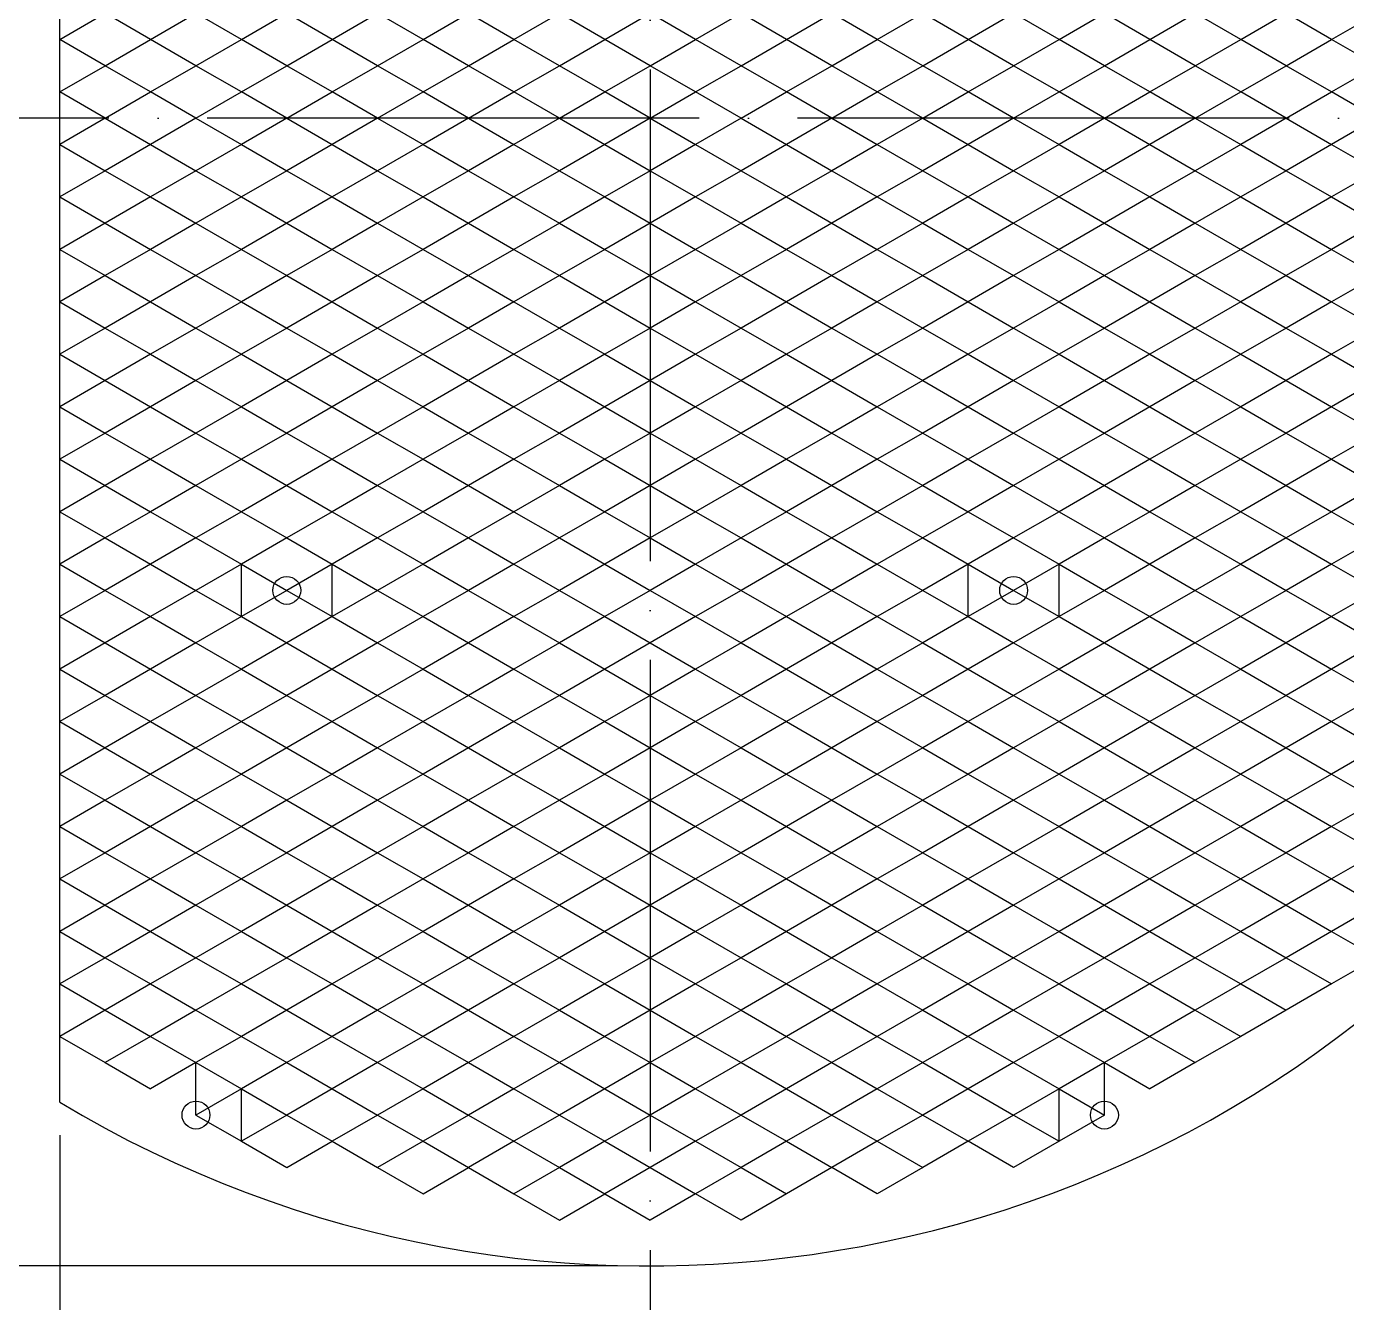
# Model space of a CAD drawing. Extents: x -11958 to 3251, y -1845 to 8235.
# Drawn here: x -204 to 601, y -497 to 281 of the extents above; entities that cross this region are included whole.
import ezdxf

# ---------------------------------------------------------------- set-up
doc = ezdxf.new("R2010")
doc.units = 0
doc.header["$LTSCALE"] = 10
for name, pattern in [('CONTINOUS', [0]), ('DASHDOT-M', [36, 30, -3, 0, -3]), ('DASHDOT-S', [14, 10, -2, 0, -2])]:
    doc.linetypes.add(name, pattern=pattern)
for name, color, linetype in [('CDR_DIM', 7, 'CONTINUOUS'), ('CDR_DWG1', 4, 'CONTINUOUS'), ('CDR_DWG3', 1, 'DASHDOT-M'), ('CDR_TEXT', 7, 'CONTINUOUS')]:
    doc.layers.add(name, color=color, linetype=linetype)

msp = doc.modelspace()

# ---------------------------------------------------------------- linework, layer by layer
at = {"layer": 'CDR_DIM', "linetype": 'CONTINOUS'}
for p, q in [((-183.71, -395.27), (-183.71, -634.81)), ((156.56, -475.1), (-356.75, -475.1))]:
    msp.add_line(p, q, dxfattribs=at)
at = {"layer": 'CDR_DWG1'}
for p, q in [((-183.71, -375.27), (-183.71, 825.08)), ((-45.15, -31.1), (-72.86, -47.1)), ((-45.15, -31.1), (-17.43, -47.1)), ((398.26, -31.1), (370.55, -47.1)), ((398.26, -31.1), (425.97, -47.1)), ((-72.86, -79.1), (-72.86, -47.1)), ((-17.43, -79.1), (-17.43, -47.1)), ((370.55, -79.1), (370.55, -47.1)), ((425.97, -79.1), (425.97, -47.1)), ((-72.86, -79.1), (-45.15, -95.1)), ((-17.43, -79.1), (-45.15, -95.1)), ((370.55, -79.1), (398.26, -95.1)), ((425.97, -79.1), (398.26, -95.1)), ((619.96, -287.1), (592.25, -303.1)), ((592.25, -303.1), (564.54, -319.1)), ((564.54, -319.1), (536.82, -335.1)), ((-183.71, -335.1), (-156, -351.1)), ((536.82, -335.1), (509.11, -351.1)), ((-156, -351.1), (-128.28, -367.1)), ((-100.57, -351.1), (-128.28, -367.1)), ((-100.57, -351.1), (-72.86, -367.1)), ((453.68, -351.1), (425.97, -367.1)), ((453.68, -351.1), (481.4, -367.1)), ((509.11, -351.1), (481.4, -367.1)), ((-72.86, -399.1), (-72.86, -367.1)), ((425.97, -399.1), (425.97, -367.1)), ((-72.86, -399.1), (-45.15, -415.1)), ((-45.15, -415.1), (-17.43, -399.1)), ((-17.43, -399.1), (10.28, -415.1)), ((370.55, -399.1), (342.83, -415.1)), ((398.26, -415.1), (370.55, -399.1)), ((425.97, -399.1), (398.26, -415.1)), ((10.28, -415.1), (37.99, -431.1)), ((37.99, -431.1), (65.7, -415.1)), ((65.7, -415.1), (93.42, -431.1)), ((287.41, -415.1), (259.69, -431.1)), ((315.12, -431.1), (287.41, -415.1)), ((342.83, -415.1), (315.12, -431.1)), ((93.42, -431.1), (121.13, -447.1)), ((121.13, -447.1), (148.84, -431.1)), ((148.84, -431.1), (176.56, -447.1)), ((204.27, -431.1), (176.56, -447.1)), ((231.98, -447.1), (204.27, -431.1)), ((259.69, -431.1), (231.98, -447.1))]:
    msp.add_line(p, q, dxfattribs=at)
for centre in [(-45.15, -63.1), (398.26, -63.1), (-100.57, -383.1), (453.68, -383.1)]:
    msp.add_circle(centre, 8.5, dxfattribs=at)
msp.add_arc((176.56, 224.9), 700, 239.02483, 120.97517, dxfattribs=at)
at = {"layer": 'CDR_DWG3', "linetype": 'DASHDOT-M'}
for p, q in [((176.56, 974.9), (176.56, -525.1)), ((926.56, 224.9), (-233.71, 224.9))]:
    msp.add_line(p, q, dxfattribs=at)
at = {"layer": 'CDR_DWG3', "linetype": 'DASHDOT-S'}
for p, q in [((-183.71, 272.9), (-156, 288.9)), ((-128.28, 272.9), (-156, 288.9)), ((-128.28, 272.9), (-100.57, 288.9)), ((-72.86, 272.9), (-100.57, 288.9)), ((-72.86, 272.9), (-45.15, 288.9)), ((-17.43, 272.9), (-45.15, 288.9)), ((-17.43, 272.9), (10.28, 288.9)), ((37.99, 272.9), (10.28, 288.9)), ((37.99, 272.9), (65.7, 288.9)), ((93.42, 272.9), (65.7, 288.9)), ((93.42, 272.9), (121.13, 288.9)), ((148.84, 272.9), (121.13, 288.9)), ((148.84, 272.9), (176.56, 288.9)), ((204.27, 272.9), (176.56, 288.9)), ((204.27, 272.9), (231.98, 288.9)), ((259.69, 272.9), (231.98, 288.9)), ((259.69, 272.9), (287.41, 288.9)), ((315.12, 272.9), (287.41, 288.9)), ((315.12, 272.9), (342.83, 288.9)), ((370.55, 272.9), (342.83, 288.9)), ((370.55, 272.9), (398.26, 288.9)), ((425.97, 272.9), (398.26, 288.9)), ((425.97, 272.9), (453.68, 288.9)), ((481.4, 272.9), (453.68, 288.9)), ((481.4, 272.9), (509.11, 288.9)), ((536.82, 272.9), (509.11, 288.9)), ((536.82, 272.9), (564.54, 288.9)), ((592.25, 272.9), (564.54, 288.9)), ((592.25, 272.9), (619.96, 288.9)), ((-156, 256.9), (-183.71, 272.9)), ((-156, 256.9), (-128.28, 272.9)), ((-100.57, 256.9), (-128.28, 272.9)), ((-100.57, 256.9), (-72.86, 272.9)), ((-45.15, 256.9), (-72.86, 272.9)), ((-45.15, 256.9), (-17.43, 272.9)), ((10.28, 256.9), (-17.43, 272.9)), ((10.28, 256.9), (37.99, 272.9)), ((65.7, 256.9), (37.99, 272.9)), ((65.7, 256.9), (93.42, 272.9)), ((121.13, 256.9), (93.42, 272.9)), ((121.13, 256.9), (148.84, 272.9)), ((176.56, 256.9), (148.84, 272.9)), ((176.56, 256.9), (204.27, 272.9)), ((231.98, 256.9), (204.27, 272.9)), ((231.98, 256.9), (259.69, 272.9)), ((287.41, 256.9), (259.69, 272.9)), ((287.41, 256.9), (315.12, 272.9)), ((342.83, 256.9), (315.12, 272.9)), ((342.83, 256.9), (370.55, 272.9)), ((398.26, 256.9), (370.55, 272.9)), ((398.26, 256.9), (425.97, 272.9)), ((453.68, 256.9), (425.97, 272.9)), ((453.68, 256.9), (481.4, 272.9)), ((509.11, 256.9), (481.4, 272.9)), ((509.11, 256.9), (536.82, 272.9)), ((564.54, 256.9), (536.82, 272.9)), ((564.54, 256.9), (592.25, 272.9)), ((619.96, 256.9), (592.25, 272.9)), ((-183.71, 240.9), (-156, 256.9)), ((-128.28, 240.9), (-156, 256.9)), ((-128.28, 240.9), (-100.57, 256.9)), ((-72.86, 240.9), (-100.57, 256.9)), ((-72.86, 240.9), (-45.15, 256.9)), ((-17.43, 240.9), (-45.15, 256.9)), ((-17.43, 240.9), (10.28, 256.9)), ((37.99, 240.9), (10.28, 256.9)), ((37.99, 240.9), (65.7, 256.9)), ((93.42, 240.9), (65.7, 256.9)), ((93.42, 240.9), (121.13, 256.9)), ((148.84, 240.9), (121.13, 256.9)), ((148.84, 240.9), (176.56, 256.9)), ((204.27, 240.9), (176.56, 256.9)), ((204.27, 240.9), (231.98, 256.9)), ((259.69, 240.9), (231.98, 256.9)), ((259.69, 240.9), (287.41, 256.9)), ((315.12, 240.9), (287.41, 256.9)), ((315.12, 240.9), (342.83, 256.9)), ((370.55, 240.9), (342.83, 256.9)), ((370.55, 240.9), (398.26, 256.9)), ((425.97, 240.9), (398.26, 256.9)), ((425.97, 240.9), (453.68, 256.9)), ((481.4, 240.9), (453.68, 256.9)), ((481.4, 240.9), (509.11, 256.9)), ((536.82, 240.9), (509.11, 256.9)), ((536.82, 240.9), (564.54, 256.9)), ((592.25, 240.9), (564.54, 256.9)), ((592.25, 240.9), (619.96, 256.9)), ((-156, 224.9), (-183.71, 240.9)), ((-156, 224.9), (-128.28, 240.9)), ((-100.57, 224.9), (-128.28, 240.9)), ((-100.57, 224.9), (-72.86, 240.9)), ((-45.15, 224.9), (-72.86, 240.9)), ((-45.15, 224.9), (-17.43, 240.9)), ((10.28, 224.9), (-17.43, 240.9)), ((10.28, 224.9), (37.99, 240.9)), ((65.7, 224.9), (37.99, 240.9)), ((65.7, 224.9), (93.42, 240.9)), ((121.13, 224.9), (93.42, 240.9)), ((121.13, 224.9), (148.84, 240.9)), ((176.56, 224.9), (148.84, 240.9)), ((176.56, 224.9), (204.27, 240.9)), ((231.98, 224.9), (204.27, 240.9)), ((231.98, 224.9), (259.69, 240.9)), ((287.41, 224.9), (259.69, 240.9)), ((287.41, 224.9), (315.12, 240.9)), ((342.83, 224.9), (315.12, 240.9)), ((342.83, 224.9), (370.55, 240.9)), ((398.26, 224.9), (370.55, 240.9)), ((398.26, 224.9), (425.97, 240.9)), ((453.68, 224.9), (425.97, 240.9)), ((453.68, 224.9), (481.4, 240.9)), ((509.11, 224.9), (481.4, 240.9)), ((509.11, 224.9), (536.82, 240.9)), ((564.54, 224.9), (536.82, 240.9)), ((564.54, 224.9), (592.25, 240.9)), ((619.96, 224.9), (592.25, 240.9)), ((-156, 224.9), (-183.71, 208.9)), ((-156, 224.9), (-128.28, 208.9)), ((-100.57, 224.9), (-128.28, 208.9)), ((-100.57, 224.9), (-72.86, 208.9)), ((-45.15, 224.9), (-72.86, 208.9)), ((-45.15, 224.9), (-17.43, 208.9)), ((10.28, 224.9), (-17.43, 208.9)), ((10.28, 224.9), (37.99, 208.9)), ((65.7, 224.9), (37.99, 208.9)), ((65.7, 224.9), (93.42, 208.9)), ((121.13, 224.9), (93.42, 208.9)), ((121.13, 224.9), (148.84, 208.9)), ((176.56, 224.9), (148.84, 208.9)), ((176.56, 224.9), (204.27, 208.9)), ((231.98, 224.9), (204.27, 208.9)), ((231.98, 224.9), (259.69, 208.9)), ((287.41, 224.9), (259.69, 208.9)), ((287.41, 224.9), (315.12, 208.9)), ((342.83, 224.9), (315.12, 208.9)), ((342.83, 224.9), (370.55, 208.9)), ((398.26, 224.9), (370.55, 208.9)), ((398.26, 224.9), (425.97, 208.9)), ((453.68, 224.9), (425.97, 208.9)), ((453.68, 224.9), (481.4, 208.9)), ((509.11, 224.9), (481.4, 208.9)), ((509.11, 224.9), (536.82, 208.9)), ((564.54, 224.9), (536.82, 208.9)), ((564.54, 224.9), (592.25, 208.9)), ((619.96, 224.9), (592.25, 208.9)), ((-183.71, 208.9), (-156, 192.9)), ((-128.28, 208.9), (-156, 192.9)), ((-128.28, 208.9), (-100.57, 192.9)), ((-72.86, 208.9), (-100.57, 192.9)), ((-72.86, 208.9), (-45.15, 192.9)), ((-17.43, 208.9), (-45.15, 192.9)), ((-17.43, 208.9), (10.28, 192.9)), ((37.99, 208.9), (10.28, 192.9)), ((37.99, 208.9), (65.7, 192.9)), ((93.42, 208.9), (65.7, 192.9)), ((93.42, 208.9), (121.13, 192.9)), ((148.84, 208.9), (121.13, 192.9)), ((148.84, 208.9), (176.56, 192.9)), ((204.27, 208.9), (176.56, 192.9)), ((204.27, 208.9), (231.98, 192.9)), ((259.69, 208.9), (231.98, 192.9)), ((259.69, 208.9), (287.41, 192.9)), ((315.12, 208.9), (287.41, 192.9)), ((315.12, 208.9), (342.83, 192.9)), ((370.55, 208.9), (342.83, 192.9)), ((370.55, 208.9), (398.26, 192.9)), ((425.97, 208.9), (398.26, 192.9)), ((425.97, 208.9), (453.68, 192.9)), ((481.4, 208.9), (453.68, 192.9)), ((481.4, 208.9), (509.11, 192.9)), ((536.82, 208.9), (509.11, 192.9)), ((536.82, 208.9), (564.54, 192.9)), ((592.25, 208.9), (564.54, 192.9)), ((592.25, 208.9), (619.96, 192.9)), ((-156, 192.9), (-183.71, 176.9)), ((-156, 192.9), (-128.28, 176.9)), ((-100.57, 192.9), (-128.28, 176.9)), ((-100.57, 192.9), (-72.86, 176.9)), ((-45.15, 192.9), (-72.86, 176.9)), ((-45.15, 192.9), (-17.43, 176.9)), ((10.28, 192.9), (-17.43, 176.9)), ((10.28, 192.9), (37.99, 176.9)), ((65.7, 192.9), (37.99, 176.9)), ((65.7, 192.9), (93.42, 176.9)), ((121.13, 192.9), (93.42, 176.9)), ((121.13, 192.9), (148.84, 176.9)), ((176.56, 192.9), (148.84, 176.9)), ((176.56, 192.9), (204.27, 176.9)), ((231.98, 192.9), (204.27, 176.9)), ((231.98, 192.9), (259.69, 176.9)), ((287.41, 192.9), (259.69, 176.9)), ((287.41, 192.9), (315.12, 176.9)), ((342.83, 192.9), (315.12, 176.9)), ((342.83, 192.9), (370.55, 176.9)), ((398.26, 192.9), (370.55, 176.9)), ((398.26, 192.9), (425.97, 176.9)), ((453.68, 192.9), (425.97, 176.9)), ((453.68, 192.9), (481.4, 176.9)), ((509.11, 192.9), (481.4, 176.9)), ((509.11, 192.9), (536.82, 176.9)), ((564.54, 192.9), (536.82, 176.9)), ((564.54, 192.9), (592.25, 176.9)), ((619.96, 192.9), (592.25, 176.9)), ((-183.71, 176.9), (-156, 160.9)), ((-128.28, 176.9), (-156, 160.9)), ((-128.28, 176.9), (-100.57, 160.9)), ((-72.86, 176.9), (-100.57, 160.9)), ((-72.86, 176.9), (-45.15, 160.9)), ((-17.43, 176.9), (-45.15, 160.9)), ((-17.43, 176.9), (10.28, 160.9)), ((37.99, 176.9), (10.28, 160.9)), ((37.99, 176.9), (65.7, 160.9)), ((93.42, 176.9), (65.7, 160.9)), ((93.42, 176.9), (121.13, 160.9)), ((148.84, 176.9), (121.13, 160.9)), ((148.84, 176.9), (176.56, 160.9)), ((204.27, 176.9), (176.56, 160.9)), ((204.27, 176.9), (231.98, 160.9)), ((259.69, 176.9), (231.98, 160.9)), ((259.69, 176.9), (287.41, 160.9)), ((315.12, 176.9), (287.41, 160.9)), ((315.12, 176.9), (342.83, 160.9)), ((370.55, 176.9), (342.83, 160.9)), ((370.55, 176.9), (398.26, 160.9)), ((425.97, 176.9), (398.26, 160.9)), ((425.97, 176.9), (453.68, 160.9)), ((481.4, 176.9), (453.68, 160.9)), ((481.4, 176.9), (509.11, 160.9)), ((536.82, 176.9), (509.11, 160.9)), ((536.82, 176.9), (564.54, 160.9)), ((592.25, 176.9), (564.54, 160.9)), ((592.25, 176.9), (619.96, 160.9)), ((-156, 160.9), (-183.71, 144.9)), ((-156, 160.9), (-128.28, 144.9)), ((-100.57, 160.9), (-128.28, 144.9)), ((-100.57, 160.9), (-72.86, 144.9)), ((-45.15, 160.9), (-72.86, 144.9)), ((-45.15, 160.9), (-17.43, 144.9)), ((10.28, 160.9), (-17.43, 144.9)), ((10.28, 160.9), (37.99, 144.9)), ((65.7, 160.9), (37.99, 144.9)), ((65.7, 160.9), (93.42, 144.9)), ((121.13, 160.9), (93.42, 144.9)), ((121.13, 160.9), (148.84, 144.9)), ((176.56, 160.9), (148.84, 144.9)), ((176.56, 160.9), (204.27, 144.9)), ((231.98, 160.9), (204.27, 144.9)), ((231.98, 160.9), (259.69, 144.9)), ((287.41, 160.9), (259.69, 144.9)), ((287.41, 160.9), (315.12, 144.9)), ((342.83, 160.9), (315.12, 144.9)), ((342.83, 160.9), (370.55, 144.9)), ((398.26, 160.9), (370.55, 144.9)), ((398.26, 160.9), (425.97, 144.9)), ((453.68, 160.9), (425.97, 144.9)), ((453.68, 160.9), (481.4, 144.9)), ((509.11, 160.9), (481.4, 144.9)), ((509.11, 160.9), (536.82, 144.9)), ((564.54, 160.9), (536.82, 144.9)), ((564.54, 160.9), (592.25, 144.9)), ((619.96, 160.9), (592.25, 144.9)), ((-183.71, 144.9), (-156, 128.9)), ((-128.28, 144.9), (-156, 128.9)), ((-128.28, 144.9), (-100.57, 128.9)), ((-72.86, 144.9), (-100.57, 128.9)), ((-72.86, 144.9), (-45.15, 128.9)), ((-17.43, 144.9), (-45.15, 128.9)), ((-17.43, 144.9), (10.28, 128.9)), ((37.99, 144.9), (10.28, 128.9)), ((37.99, 144.9), (65.7, 128.9)), ((93.42, 144.9), (65.7, 128.9)), ((93.42, 144.9), (121.13, 128.9)), ((148.84, 144.9), (121.13, 128.9)), ((148.84, 144.9), (176.56, 128.9)), ((204.27, 144.9), (176.56, 128.9)), ((204.27, 144.9), (231.98, 128.9)), ((259.69, 144.9), (231.98, 128.9)), ((259.69, 144.9), (287.41, 128.9)), ((315.12, 144.9), (287.41, 128.9)), ((315.12, 144.9), (342.83, 128.9)), ((370.55, 144.9), (342.83, 128.9)), ((370.55, 144.9), (398.26, 128.9)), ((425.97, 144.9), (398.26, 128.9)), ((425.97, 144.9), (453.68, 128.9)), ((481.4, 144.9), (453.68, 128.9)), ((481.4, 144.9), (509.11, 128.9)), ((536.82, 144.9), (509.11, 128.9)), ((536.82, 144.9), (564.54, 128.9)), ((592.25, 144.9), (564.54, 128.9)), ((592.25, 144.9), (619.96, 128.9)), ((-156, 128.9), (-183.71, 112.9)), ((-156, 128.9), (-128.28, 112.9)), ((-100.57, 128.9), (-128.28, 112.9)), ((-100.57, 128.9), (-72.86, 112.9)), ((-45.15, 128.9), (-72.86, 112.9)), ((-45.15, 128.9), (-17.43, 112.9)), ((10.28, 128.9), (-17.43, 112.9)), ((10.28, 128.9), (37.99, 112.9)), ((65.7, 128.9), (37.99, 112.9)), ((65.7, 128.9), (93.42, 112.9)), ((121.13, 128.9), (93.42, 112.9)), ((121.13, 128.9), (148.84, 112.9)), ((176.56, 128.9), (148.84, 112.9)), ((176.56, 128.9), (204.27, 112.9)), ((231.98, 128.9), (204.27, 112.9)), ((231.98, 128.9), (259.69, 112.9)), ((287.41, 128.9), (259.69, 112.9)), ((287.41, 128.9), (315.12, 112.9)), ((342.83, 128.9), (315.12, 112.9)), ((342.83, 128.9), (370.55, 112.9)), ((398.26, 128.9), (370.55, 112.9)), ((398.26, 128.9), (425.97, 112.9)), ((453.68, 128.9), (425.97, 112.9)), ((453.68, 128.9), (481.4, 112.9)), ((509.11, 128.9), (481.4, 112.9)), ((509.11, 128.9), (536.82, 112.9)), ((564.54, 128.9), (536.82, 112.9)), ((564.54, 128.9), (592.25, 112.9)), ((619.96, 128.9), (592.25, 112.9)), ((-183.71, 112.9), (-156, 96.9)), ((-128.28, 112.9), (-156, 96.9)), ((-128.28, 112.9), (-100.57, 96.9)), ((-72.86, 112.9), (-100.57, 96.9)), ((-72.86, 112.9), (-45.15, 96.9)), ((-17.43, 112.9), (-45.15, 96.9)), ((-17.43, 112.9), (10.28, 96.9)), ((37.99, 112.9), (10.28, 96.9)), ((37.99, 112.9), (65.7, 96.9)), ((93.42, 112.9), (65.7, 96.9)), ((93.42, 112.9), (121.13, 96.9)), ((148.84, 112.9), (121.13, 96.9)), ((148.84, 112.9), (176.56, 96.9)), ((204.27, 112.9), (176.56, 96.9)), ((204.27, 112.9), (231.98, 96.9)), ((259.69, 112.9), (231.98, 96.9)), ((259.69, 112.9), (287.41, 96.9)), ((315.12, 112.9), (287.41, 96.9)), ((315.12, 112.9), (342.83, 96.9)), ((370.55, 112.9), (342.83, 96.9)), ((370.55, 112.9), (398.26, 96.9)), ((425.97, 112.9), (398.26, 96.9)), ((425.97, 112.9), (453.68, 96.9)), ((481.4, 112.9), (453.68, 96.9)), ((481.4, 112.9), (509.11, 96.9)), ((536.82, 112.9), (509.11, 96.9)), ((536.82, 112.9), (564.54, 96.9)), ((592.25, 112.9), (564.54, 96.9)), ((592.25, 112.9), (619.96, 96.9)), ((-156, 96.9), (-183.71, 80.9)), ((-156, 96.9), (-128.28, 80.9)), ((-100.57, 96.9), (-128.28, 80.9)), ((-100.57, 96.9), (-72.86, 80.9)), ((-45.15, 96.9), (-72.86, 80.9)), ((-45.15, 96.9), (-17.43, 80.9)), ((10.28, 96.9), (-17.43, 80.9)), ((10.28, 96.9), (37.99, 80.9)), ((65.7, 96.9), (37.99, 80.9)), ((65.7, 96.9), (93.42, 80.9)), ((121.13, 96.9), (93.42, 80.9)), ((121.13, 96.9), (148.84, 80.9)), ((176.56, 96.9), (148.84, 80.9)), ((176.56, 96.9), (204.27, 80.9)), ((231.98, 96.9), (204.27, 80.9)), ((231.98, 96.9), (259.69, 80.9)), ((287.41, 96.9), (259.69, 80.9)), ((287.41, 96.9), (315.12, 80.9)), ((342.83, 96.9), (315.12, 80.9)), ((342.83, 96.9), (370.55, 80.9)), ((398.26, 96.9), (370.55, 80.9)), ((398.26, 96.9), (425.97, 80.9)), ((453.68, 96.9), (425.97, 80.9)), ((453.68, 96.9), (481.4, 80.9)), ((509.11, 96.9), (481.4, 80.9)), ((509.11, 96.9), (536.82, 80.9)), ((564.54, 96.9), (536.82, 80.9)), ((564.54, 96.9), (592.25, 80.9)), ((619.96, 96.9), (592.25, 80.9)), ((-183.71, 80.9), (-156, 64.9)), ((-128.28, 80.9), (-156, 64.9)), ((-128.28, 80.9), (-100.57, 64.9)), ((-72.86, 80.9), (-100.57, 64.9)), ((-72.86, 80.9), (-45.15, 64.9)), ((-17.43, 80.9), (-45.15, 64.9)), ((-17.43, 80.9), (10.28, 64.9)), ((37.99, 80.9), (10.28, 64.9)), ((37.99, 80.9), (65.7, 64.9)), ((93.42, 80.9), (65.7, 64.9)), ((93.42, 80.9), (121.13, 64.9)), ((148.84, 80.9), (121.13, 64.9)), ((148.84, 80.9), (176.56, 64.9)), ((204.27, 80.9), (176.56, 64.9)), ((204.27, 80.9), (231.98, 64.9)), ((259.69, 80.9), (231.98, 64.9)), ((259.69, 80.9), (287.41, 64.9)), ((315.12, 80.9), (287.41, 64.9)), ((315.12, 80.9), (342.83, 64.9)), ((370.55, 80.9), (342.83, 64.9)), ((370.55, 80.9), (398.26, 64.9)), ((425.97, 80.9), (398.26, 64.9)), ((425.97, 80.9), (453.68, 64.9)), ((481.4, 80.9), (453.68, 64.9)), ((481.4, 80.9), (509.11, 64.9)), ((536.82, 80.9), (509.11, 64.9)), ((536.82, 80.9), (564.54, 64.9)), ((592.25, 80.9), (564.54, 64.9)), ((592.25, 80.9), (619.96, 64.9)), ((-156, 64.9), (-183.71, 48.9)), ((-156, 64.9), (-128.28, 48.9)), ((-100.57, 64.9), (-128.28, 48.9)), ((-100.57, 64.9), (-72.86, 48.9)), ((-45.15, 64.9), (-72.86, 48.9)), ((-45.15, 64.9), (-17.43, 48.9)), ((10.28, 64.9), (-17.43, 48.9)), ((10.28, 64.9), (37.99, 48.9)), ((65.7, 64.9), (37.99, 48.9)), ((65.7, 64.9), (93.42, 48.9)), ((121.13, 64.9), (93.42, 48.9)), ((121.13, 64.9), (148.84, 48.9)), ((176.56, 64.9), (148.84, 48.9)), ((176.56, 64.9), (204.27, 48.9)), ((231.98, 64.9), (204.27, 48.9)), ((231.98, 64.9), (259.69, 48.9)), ((287.41, 64.9), (259.69, 48.9)), ((287.41, 64.9), (315.12, 48.9)), ((342.83, 64.9), (315.12, 48.9)), ((342.83, 64.9), (370.55, 48.9)), ((398.26, 64.9), (370.55, 48.9)), ((398.26, 64.9), (425.97, 48.9)), ((453.68, 64.9), (425.97, 48.9)), ((453.68, 64.9), (481.4, 48.9)), ((509.11, 64.9), (481.4, 48.9)), ((509.11, 64.9), (536.82, 48.9)), ((564.54, 64.9), (536.82, 48.9)), ((564.54, 64.9), (592.25, 48.9)), ((619.96, 64.9), (592.25, 48.9)), ((-183.71, 48.9), (-156, 32.9)), ((-128.28, 48.9), (-156, 32.9)), ((-128.28, 48.9), (-100.57, 32.9)), ((-72.86, 48.9), (-100.57, 32.9)), ((-72.86, 48.9), (-45.15, 32.9)), ((-17.43, 48.9), (-45.15, 32.9)), ((-17.43, 48.9), (10.28, 32.9)), ((37.99, 48.9), (10.28, 32.9)), ((37.99, 48.9), (65.7, 32.9)), ((93.42, 48.9), (65.7, 32.9)), ((93.42, 48.9), (121.13, 32.9)), ((148.84, 48.9), (121.13, 32.9)), ((148.84, 48.9), (176.56, 32.9)), ((204.27, 48.9), (176.56, 32.9)), ((204.27, 48.9), (231.98, 32.9)), ((259.69, 48.9), (231.98, 32.9)), ((259.69, 48.9), (287.41, 32.9)), ((315.12, 48.9), (287.41, 32.9)), ((315.12, 48.9), (342.83, 32.9)), ((370.55, 48.9), (342.83, 32.9)), ((370.55, 48.9), (398.26, 32.9)), ((425.97, 48.9), (398.26, 32.9)), ((425.97, 48.9), (453.68, 32.9)), ((481.4, 48.9), (453.68, 32.9)), ((481.4, 48.9), (509.11, 32.9)), ((536.82, 48.9), (509.11, 32.9)), ((536.82, 48.9), (564.54, 32.9)), ((592.25, 48.9), (564.54, 32.9)), ((592.25, 48.9), (619.96, 32.9)), ((-156, 32.9), (-183.71, 16.9)), ((-156, 32.9), (-128.28, 16.9)), ((-100.57, 32.9), (-128.28, 16.9)), ((-100.57, 32.9), (-72.86, 16.9)), ((-45.15, 32.9), (-72.86, 16.9)), ((-45.15, 32.9), (-17.43, 16.9)), ((10.28, 32.9), (-17.43, 16.9)), ((10.28, 32.9), (37.99, 16.9)), ((65.7, 32.9), (37.99, 16.9)), ((65.7, 32.9), (93.42, 16.9)), ((121.13, 32.9), (93.42, 16.9)), ((121.13, 32.9), (148.84, 16.9)), ((176.56, 32.9), (148.84, 16.9)), ((176.56, 32.9), (204.27, 16.9)), ((231.98, 32.9), (204.27, 16.9)), ((231.98, 32.9), (259.69, 16.9)), ((287.41, 32.9), (259.69, 16.9)), ((287.41, 32.9), (315.12, 16.9)), ((342.83, 32.9), (315.12, 16.9)), ((342.83, 32.9), (370.55, 16.9)), ((398.26, 32.9), (370.55, 16.9)), ((398.26, 32.9), (425.97, 16.9)), ((453.68, 32.9), (425.97, 16.9)), ((453.68, 32.9), (481.4, 16.9)), ((509.11, 32.9), (481.4, 16.9)), ((509.11, 32.9), (536.82, 16.9)), ((564.54, 32.9), (536.82, 16.9)), ((564.54, 32.9), (592.25, 16.9)), ((619.96, 32.9), (592.25, 16.9)), ((-183.71, 16.9), (-156, 0.9)), ((-128.28, 16.9), (-156, 0.9)), ((-128.28, 16.9), (-100.57, 0.9)), ((-72.86, 16.9), (-100.57, 0.9)), ((-72.86, 16.9), (-45.15, 0.9)), ((-17.43, 16.9), (-45.15, 0.9)), ((-17.43, 16.9), (10.28, 0.9)), ((37.99, 16.9), (10.28, 0.9)), ((37.99, 16.9), (65.7, 0.9)), ((93.42, 16.9), (65.7, 0.9)), ((93.42, 16.9), (121.13, 0.9)), ((148.84, 16.9), (121.13, 0.9)), ((148.84, 16.9), (176.56, 0.9)), ((204.27, 16.9), (176.56, 0.9)), ((204.27, 16.9), (231.98, 0.9)), ((259.69, 16.9), (231.98, 0.9)), ((259.69, 16.9), (287.41, 0.9)), ((315.12, 16.9), (287.41, 0.9)), ((315.12, 16.9), (342.83, 0.9)), ((370.55, 16.9), (342.83, 0.9)), ((370.55, 16.9), (398.26, 0.9)), ((425.97, 16.9), (398.26, 0.9)), ((425.97, 16.9), (453.68, 0.9)), ((481.4, 16.9), (453.68, 0.9)), ((481.4, 16.9), (509.11, 0.9)), ((536.82, 16.9), (509.11, 0.9)), ((536.82, 16.9), (564.54, 0.9)), ((592.25, 16.9), (564.54, 0.9)), ((592.25, 16.9), (619.96, 0.9)), ((-156, 0.9), (-183.71, -15.1)), ((-156, 0.9), (-128.28, -15.1)), ((-100.57, 0.9), (-128.28, -15.1)), ((-100.57, 0.9), (-72.86, -15.1)), ((-45.15, 0.9), (-72.86, -15.1)), ((-45.15, 0.9), (-17.43, -15.1)), ((10.28, 0.9), (-17.43, -15.1)), ((10.28, 0.9), (37.99, -15.1)), ((65.7, 0.9), (37.99, -15.1)), ((65.7, 0.9), (93.42, -15.1)), ((121.13, 0.9), (93.42, -15.1)), ((121.13, 0.9), (148.84, -15.1)), ((176.56, 0.9), (148.84, -15.1)), ((176.56, 0.9), (204.27, -15.1)), ((231.98, 0.9), (204.27, -15.1)), ((231.98, 0.9), (259.69, -15.1)), ((287.41, 0.9), (259.69, -15.1)), ((287.41, 0.9), (315.12, -15.1)), ((342.83, 0.9), (315.12, -15.1)), ((342.83, 0.9), (370.55, -15.1)), ((398.26, 0.9), (370.55, -15.1)), ((398.26, 0.9), (425.97, -15.1)), ((453.68, 0.9), (425.97, -15.1)), ((453.68, 0.9), (481.4, -15.1)), ((509.11, 0.9), (481.4, -15.1)), ((509.11, 0.9), (536.82, -15.1)), ((564.54, 0.9), (536.82, -15.1)), ((564.54, 0.9), (592.25, -15.1)), ((619.96, 0.9), (592.25, -15.1)), ((-183.71, -15.1), (-156, -31.1)), ((-128.28, -15.1), (-156, -31.1)), ((-128.28, -15.1), (-100.57, -31.1)), ((-72.86, -15.1), (-100.57, -31.1)), ((-72.86, -15.1), (-45.15, -31.1)), ((-17.43, -15.1), (-45.15, -31.1)), ((-17.43, -15.1), (10.28, -31.1)), ((37.99, -15.1), (10.28, -31.1)), ((37.99, -15.1), (65.7, -31.1)), ((93.42, -15.1), (65.7, -31.1)), ((93.42, -15.1), (121.13, -31.1)), ((148.84, -15.1), (121.13, -31.1)), ((148.84, -15.1), (176.56, -31.1)), ((204.27, -15.1), (176.56, -31.1)), ((204.27, -15.1), (231.98, -31.1)), ((259.69, -15.1), (231.98, -31.1)), ((259.69, -15.1), (287.41, -31.1)), ((315.12, -15.1), (287.41, -31.1)), ((315.12, -15.1), (342.83, -31.1)), ((370.55, -15.1), (342.83, -31.1)), ((370.55, -15.1), (398.26, -31.1)), ((425.97, -15.1), (398.26, -31.1)), ((425.97, -15.1), (453.68, -31.1)), ((481.4, -15.1), (453.68, -31.1)), ((481.4, -15.1), (509.11, -31.1)), ((536.82, -15.1), (509.11, -31.1)), ((536.82, -15.1), (564.54, -31.1)), ((592.25, -15.1), (564.54, -31.1)), ((592.25, -15.1), (619.96, -31.1)), ((-156, -31.1), (-183.71, -47.1)), ((-156, -31.1), (-128.28, -47.1)), ((-100.57, -31.1), (-128.28, -47.1)), ((-100.57, -31.1), (-72.86, -47.1)), ((10.28, -31.1), (-17.43, -47.1)), ((10.28, -31.1), (37.99, -47.1)), ((65.7, -31.1), (37.99, -47.1)), ((65.7, -31.1), (93.42, -47.1)), ((121.13, -31.1), (93.42, -47.1)), ((121.13, -31.1), (148.84, -47.1)), ((176.56, -31.1), (148.84, -47.1)), ((176.56, -31.1), (204.27, -47.1)), ((231.98, -31.1), (204.27, -47.1)), ((231.98, -31.1), (259.69, -47.1)), ((287.41, -31.1), (259.69, -47.1)), ((287.41, -31.1), (315.12, -47.1)), ((342.83, -31.1), (315.12, -47.1)), ((342.83, -31.1), (370.55, -47.1)), ((453.68, -31.1), (425.97, -47.1)), ((453.68, -31.1), (481.4, -47.1)), ((509.11, -31.1), (481.4, -47.1)), ((509.11, -31.1), (536.82, -47.1)), ((564.54, -31.1), (536.82, -47.1)), ((564.54, -31.1), (592.25, -47.1)), ((619.96, -31.1), (592.25, -47.1)), ((-183.71, -47.1), (-156, -63.1)), ((-128.28, -47.1), (-156, -63.1)), ((-128.28, -47.1), (-100.57, -63.1)), ((-72.86, -47.1), (-100.57, -63.1)), ((-72.86, -47.1), (-45.15, -63.1)), ((-17.43, -47.1), (-45.15, -63.1)), ((-17.43, -47.1), (10.28, -63.1)), ((37.99, -47.1), (10.28, -63.1)), ((37.99, -47.1), (65.7, -63.1)), ((93.42, -47.1), (65.7, -63.1)), ((93.42, -47.1), (121.13, -63.1)), ((148.84, -47.1), (121.13, -63.1)), ((148.84, -47.1), (176.56, -63.1)), ((204.27, -47.1), (176.56, -63.1)), ((204.27, -47.1), (231.98, -63.1)), ((259.69, -47.1), (231.98, -63.1)), ((259.69, -47.1), (287.41, -63.1)), ((315.12, -47.1), (287.41, -63.1)), ((315.12, -47.1), (342.83, -63.1)), ((370.55, -47.1), (342.83, -63.1)), ((370.55, -47.1), (398.26, -63.1)), ((425.97, -47.1), (398.26, -63.1)), ((425.97, -47.1), (453.68, -63.1)), ((481.4, -47.1), (453.68, -63.1)), ((481.4, -47.1), (509.11, -63.1)), ((536.82, -47.1), (509.11, -63.1)), ((536.82, -47.1), (564.54, -63.1)), ((592.25, -47.1), (564.54, -63.1)), ((592.25, -47.1), (619.96, -63.1)), ((-156, -63.1), (-183.71, -79.1)), ((-156, -63.1), (-128.28, -79.1)), ((-100.57, -63.1), (-128.28, -79.1)), ((-100.57, -63.1), (-72.86, -79.1)), ((-45.15, -63.1), (-72.86, -79.1)), ((-45.15, -63.1), (-17.43, -79.1)), ((10.28, -63.1), (-17.43, -79.1)), ((10.28, -63.1), (37.99, -79.1)), ((65.7, -63.1), (37.99, -79.1)), ((65.7, -63.1), (93.42, -79.1)), ((121.13, -63.1), (93.42, -79.1)), ((121.13, -63.1), (148.84, -79.1)), ((176.56, -63.1), (148.84, -79.1)), ((176.56, -63.1), (204.27, -79.1)), ((231.98, -63.1), (204.27, -79.1)), ((231.98, -63.1), (259.69, -79.1)), ((287.41, -63.1), (259.69, -79.1)), ((287.41, -63.1), (315.12, -79.1)), ((342.83, -63.1), (315.12, -79.1)), ((342.83, -63.1), (370.55, -79.1)), ((398.26, -63.1), (370.55, -79.1)), ((398.26, -63.1), (425.97, -79.1)), ((453.68, -63.1), (425.97, -79.1)), ((453.68, -63.1), (481.4, -79.1)), ((509.11, -63.1), (481.4, -79.1)), ((509.11, -63.1), (536.82, -79.1)), ((564.54, -63.1), (536.82, -79.1)), ((564.54, -63.1), (592.25, -79.1)), ((619.96, -63.1), (592.25, -79.1)), ((-183.71, -79.1), (-156, -95.1)), ((-128.28, -79.1), (-156, -95.1)), ((-128.28, -79.1), (-100.57, -95.1)), ((-72.86, -79.1), (-100.57, -95.1)), ((-17.43, -79.1), (10.28, -95.1)), ((37.99, -79.1), (10.28, -95.1)), ((37.99, -79.1), (65.7, -95.1)), ((93.42, -79.1), (65.7, -95.1)), ((93.42, -79.1), (121.13, -95.1)), ((148.84, -79.1), (121.13, -95.1)), ((148.84, -79.1), (176.56, -95.1)), ((204.27, -79.1), (176.56, -95.1)), ((204.27, -79.1), (231.98, -95.1)), ((259.69, -79.1), (231.98, -95.1)), ((259.69, -79.1), (287.41, -95.1)), ((315.12, -79.1), (287.41, -95.1)), ((315.12, -79.1), (342.83, -95.1)), ((370.55, -79.1), (342.83, -95.1)), ((425.97, -79.1), (453.68, -95.1)), ((481.4, -79.1), (453.68, -95.1)), ((481.4, -79.1), (509.11, -95.1)), ((536.82, -79.1), (509.11, -95.1)), ((536.82, -79.1), (564.54, -95.1)), ((592.25, -79.1), (564.54, -95.1)), ((592.25, -79.1), (619.96, -95.1)), ((-156, -95.1), (-183.71, -111.1)), ((-156, -95.1), (-128.28, -111.1)), ((-100.57, -95.1), (-128.28, -111.1)), ((-100.57, -95.1), (-72.86, -111.1)), ((-45.15, -95.1), (-72.86, -111.1)), ((-45.15, -95.1), (-17.43, -111.1)), ((10.28, -95.1), (-17.43, -111.1)), ((10.28, -95.1), (37.99, -111.1)), ((65.7, -95.1), (37.99, -111.1)), ((65.7, -95.1), (93.42, -111.1)), ((121.13, -95.1), (93.42, -111.1)), ((121.13, -95.1), (148.84, -111.1)), ((176.56, -95.1), (148.84, -111.1)), ((176.56, -95.1), (204.27, -111.1)), ((231.98, -95.1), (204.27, -111.1)), ((231.98, -95.1), (259.69, -111.1)), ((287.41, -95.1), (259.69, -111.1)), ((287.41, -95.1), (315.12, -111.1)), ((342.83, -95.1), (315.12, -111.1)), ((342.83, -95.1), (370.55, -111.1)), ((398.26, -95.1), (370.55, -111.1)), ((398.26, -95.1), (425.97, -111.1)), ((453.68, -95.1), (425.97, -111.1)), ((453.68, -95.1), (481.4, -111.1)), ((509.11, -95.1), (481.4, -111.1)), ((509.11, -95.1), (536.82, -111.1)), ((564.54, -95.1), (536.82, -111.1)), ((564.54, -95.1), (592.25, -111.1)), ((619.96, -95.1), (592.25, -111.1)), ((-183.71, -111.1), (-156, -127.1)), ((-128.28, -111.1), (-156, -127.1)), ((-128.28, -111.1), (-100.57, -127.1)), ((-72.86, -111.1), (-100.57, -127.1)), ((-72.86, -111.1), (-45.15, -127.1)), ((-17.43, -111.1), (-45.15, -127.1)), ((-17.43, -111.1), (10.28, -127.1)), ((37.99, -111.1), (10.28, -127.1)), ((37.99, -111.1), (65.7, -127.1)), ((93.42, -111.1), (65.7, -127.1)), ((93.42, -111.1), (121.13, -127.1)), ((148.84, -111.1), (121.13, -127.1)), ((148.84, -111.1), (176.56, -127.1)), ((204.27, -111.1), (176.56, -127.1)), ((204.27, -111.1), (231.98, -127.1)), ((259.69, -111.1), (231.98, -127.1)), ((259.69, -111.1), (287.41, -127.1)), ((315.12, -111.1), (287.41, -127.1)), ((315.12, -111.1), (342.83, -127.1)), ((370.55, -111.1), (342.83, -127.1)), ((370.55, -111.1), (398.26, -127.1)), ((425.97, -111.1), (398.26, -127.1)), ((425.97, -111.1), (453.68, -127.1)), ((481.4, -111.1), (453.68, -127.1)), ((481.4, -111.1), (509.11, -127.1)), ((536.82, -111.1), (509.11, -127.1)), ((536.82, -111.1), (564.54, -127.1)), ((592.25, -111.1), (564.54, -127.1)), ((592.25, -111.1), (619.96, -127.1)), ((-156, -127.1), (-183.71, -143.1)), ((-156, -127.1), (-128.28, -143.1)), ((-100.57, -127.1), (-128.28, -143.1)), ((-100.57, -127.1), (-72.86, -143.1)), ((-45.15, -127.1), (-72.86, -143.1)), ((-45.15, -127.1), (-17.43, -143.1)), ((10.28, -127.1), (-17.43, -143.1)), ((10.28, -127.1), (37.99, -143.1)), ((65.7, -127.1), (37.99, -143.1)), ((65.7, -127.1), (93.42, -143.1)), ((121.13, -127.1), (93.42, -143.1)), ((121.13, -127.1), (148.84, -143.1)), ((176.56, -127.1), (148.84, -143.1)), ((176.56, -127.1), (204.27, -143.1)), ((231.98, -127.1), (204.27, -143.1)), ((231.98, -127.1), (259.69, -143.1)), ((287.41, -127.1), (259.69, -143.1)), ((287.41, -127.1), (315.12, -143.1)), ((342.83, -127.1), (315.12, -143.1)), ((342.83, -127.1), (370.55, -143.1)), ((398.26, -127.1), (370.55, -143.1)), ((398.26, -127.1), (425.97, -143.1)), ((453.68, -127.1), (425.97, -143.1)), ((453.68, -127.1), (481.4, -143.1)), ((509.11, -127.1), (481.4, -143.1)), ((509.11, -127.1), (536.82, -143.1)), ((564.54, -127.1), (536.82, -143.1)), ((564.54, -127.1), (592.25, -143.1)), ((619.96, -127.1), (592.25, -143.1)), ((-183.71, -143.1), (-156, -159.1)), ((-128.28, -143.1), (-156, -159.1)), ((-128.28, -143.1), (-100.57, -159.1)), ((-72.86, -143.1), (-100.57, -159.1)), ((-72.86, -143.1), (-45.15, -159.1)), ((-17.43, -143.1), (-45.15, -159.1)), ((-17.43, -143.1), (10.28, -159.1)), ((37.99, -143.1), (10.28, -159.1)), ((37.99, -143.1), (65.7, -159.1)), ((93.42, -143.1), (65.7, -159.1)), ((93.42, -143.1), (121.13, -159.1)), ((148.84, -143.1), (121.13, -159.1)), ((148.84, -143.1), (176.56, -159.1)), ((204.27, -143.1), (176.56, -159.1)), ((204.27, -143.1), (231.98, -159.1)), ((259.69, -143.1), (231.98, -159.1)), ((259.69, -143.1), (287.41, -159.1)), ((315.12, -143.1), (287.41, -159.1)), ((315.12, -143.1), (342.83, -159.1)), ((370.55, -143.1), (342.83, -159.1)), ((370.55, -143.1), (398.26, -159.1)), ((425.97, -143.1), (398.26, -159.1)), ((425.97, -143.1), (453.68, -159.1)), ((481.4, -143.1), (453.68, -159.1)), ((481.4, -143.1), (509.11, -159.1)), ((536.82, -143.1), (509.11, -159.1)), ((536.82, -143.1), (564.54, -159.1)), ((592.25, -143.1), (564.54, -159.1)), ((592.25, -143.1), (619.96, -159.1)), ((-156, -159.1), (-183.71, -175.1)), ((-156, -159.1), (-128.28, -175.1)), ((-100.57, -159.1), (-128.28, -175.1)), ((-100.57, -159.1), (-72.86, -175.1)), ((-45.15, -159.1), (-72.86, -175.1)), ((-45.15, -159.1), (-17.43, -175.1)), ((10.28, -159.1), (-17.43, -175.1)), ((10.28, -159.1), (37.99, -175.1)), ((65.7, -159.1), (37.99, -175.1)), ((65.7, -159.1), (93.42, -175.1)), ((121.13, -159.1), (93.42, -175.1)), ((121.13, -159.1), (148.84, -175.1)), ((176.56, -159.1), (148.84, -175.1)), ((176.56, -159.1), (204.27, -175.1)), ((231.98, -159.1), (204.27, -175.1)), ((231.98, -159.1), (259.69, -175.1)), ((287.41, -159.1), (259.69, -175.1)), ((287.41, -159.1), (315.12, -175.1)), ((342.83, -159.1), (315.12, -175.1)), ((342.83, -159.1), (370.55, -175.1)), ((398.26, -159.1), (370.55, -175.1)), ((398.26, -159.1), (425.97, -175.1)), ((453.68, -159.1), (425.97, -175.1)), ((453.68, -159.1), (481.4, -175.1)), ((509.11, -159.1), (481.4, -175.1)), ((509.11, -159.1), (536.82, -175.1)), ((564.54, -159.1), (536.82, -175.1)), ((564.54, -159.1), (592.25, -175.1)), ((619.96, -159.1), (592.25, -175.1)), ((-183.71, -175.1), (-156, -191.1)), ((-128.28, -175.1), (-156, -191.1)), ((-128.28, -175.1), (-100.57, -191.1)), ((-72.86, -175.1), (-100.57, -191.1)), ((-72.86, -175.1), (-45.15, -191.1)), ((-17.43, -175.1), (-45.15, -191.1)), ((-17.43, -175.1), (10.28, -191.1)), ((37.99, -175.1), (10.28, -191.1)), ((37.99, -175.1), (65.7, -191.1)), ((93.42, -175.1), (65.7, -191.1)), ((93.42, -175.1), (121.13, -191.1)), ((148.84, -175.1), (121.13, -191.1)), ((148.84, -175.1), (176.56, -191.1)), ((204.27, -175.1), (176.56, -191.1)), ((204.27, -175.1), (231.98, -191.1)), ((259.69, -175.1), (231.98, -191.1)), ((259.69, -175.1), (287.41, -191.1)), ((315.12, -175.1), (287.41, -191.1)), ((315.12, -175.1), (342.83, -191.1)), ((370.55, -175.1), (342.83, -191.1)), ((370.55, -175.1), (398.26, -191.1)), ((425.97, -175.1), (398.26, -191.1)), ((425.97, -175.1), (453.68, -191.1)), ((481.4, -175.1), (453.68, -191.1)), ((481.4, -175.1), (509.11, -191.1)), ((536.82, -175.1), (509.11, -191.1)), ((536.82, -175.1), (564.54, -191.1)), ((592.25, -175.1), (564.54, -191.1)), ((592.25, -175.1), (619.96, -191.1)), ((-156, -191.1), (-183.71, -207.1)), ((-156, -191.1), (-128.28, -207.1)), ((-100.57, -191.1), (-128.28, -207.1)), ((-100.57, -191.1), (-72.86, -207.1)), ((-45.15, -191.1), (-72.86, -207.1)), ((-45.15, -191.1), (-17.43, -207.1)), ((10.28, -191.1), (-17.43, -207.1)), ((10.28, -191.1), (37.99, -207.1)), ((65.7, -191.1), (37.99, -207.1)), ((65.7, -191.1), (93.42, -207.1)), ((121.13, -191.1), (93.42, -207.1)), ((121.13, -191.1), (148.84, -207.1)), ((176.56, -191.1), (148.84, -207.1)), ((176.56, -191.1), (204.27, -207.1)), ((231.98, -191.1), (204.27, -207.1)), ((231.98, -191.1), (259.69, -207.1)), ((287.41, -191.1), (259.69, -207.1)), ((287.41, -191.1), (315.12, -207.1)), ((342.83, -191.1), (315.12, -207.1)), ((342.83, -191.1), (370.55, -207.1)), ((398.26, -191.1), (370.55, -207.1)), ((398.26, -191.1), (425.97, -207.1)), ((453.68, -191.1), (425.97, -207.1)), ((453.68, -191.1), (481.4, -207.1)), ((509.11, -191.1), (481.4, -207.1)), ((509.11, -191.1), (536.82, -207.1)), ((564.54, -191.1), (536.82, -207.1)), ((564.54, -191.1), (592.25, -207.1)), ((619.96, -191.1), (592.25, -207.1)), ((-183.71, -207.1), (-156, -223.1)), ((-128.28, -207.1), (-156, -223.1)), ((-128.28, -207.1), (-100.57, -223.1)), ((-72.86, -207.1), (-100.57, -223.1)), ((-72.86, -207.1), (-45.15, -223.1)), ((-17.43, -207.1), (-45.15, -223.1)), ((-17.43, -207.1), (10.28, -223.1)), ((37.99, -207.1), (10.28, -223.1)), ((37.99, -207.1), (65.7, -223.1)), ((93.42, -207.1), (65.7, -223.1)), ((93.42, -207.1), (121.13, -223.1)), ((148.84, -207.1), (121.13, -223.1)), ((148.84, -207.1), (176.56, -223.1)), ((204.27, -207.1), (176.56, -223.1)), ((204.27, -207.1), (231.98, -223.1)), ((259.69, -207.1), (231.98, -223.1)), ((259.69, -207.1), (287.41, -223.1)), ((315.12, -207.1), (287.41, -223.1)), ((315.12, -207.1), (342.83, -223.1)), ((370.55, -207.1), (342.83, -223.1)), ((370.55, -207.1), (398.26, -223.1)), ((425.97, -207.1), (398.26, -223.1)), ((425.97, -207.1), (453.68, -223.1)), ((481.4, -207.1), (453.68, -223.1)), ((481.4, -207.1), (509.11, -223.1)), ((536.82, -207.1), (509.11, -223.1)), ((536.82, -207.1), (564.54, -223.1)), ((592.25, -207.1), (564.54, -223.1)), ((592.25, -207.1), (619.96, -223.1)), ((-156, -223.1), (-183.71, -239.1)), ((-156, -223.1), (-128.28, -239.1)), ((-100.57, -223.1), (-128.28, -239.1)), ((-100.57, -223.1), (-72.86, -239.1)), ((-45.15, -223.1), (-72.86, -239.1)), ((-45.15, -223.1), (-17.43, -239.1)), ((10.28, -223.1), (-17.43, -239.1)), ((10.28, -223.1), (37.99, -239.1)), ((65.7, -223.1), (37.99, -239.1)), ((65.7, -223.1), (93.42, -239.1)), ((121.13, -223.1), (93.42, -239.1)), ((121.13, -223.1), (148.84, -239.1)), ((176.56, -223.1), (148.84, -239.1)), ((176.56, -223.1), (204.27, -239.1)), ((231.98, -223.1), (204.27, -239.1)), ((231.98, -223.1), (259.69, -239.1)), ((287.41, -223.1), (259.69, -239.1)), ((287.41, -223.1), (315.12, -239.1)), ((342.83, -223.1), (315.12, -239.1)), ((342.83, -223.1), (370.55, -239.1)), ((398.26, -223.1), (370.55, -239.1)), ((398.26, -223.1), (425.97, -239.1)), ((453.68, -223.1), (425.97, -239.1)), ((453.68, -223.1), (481.4, -239.1)), ((509.11, -223.1), (481.4, -239.1)), ((509.11, -223.1), (536.82, -239.1)), ((564.54, -223.1), (536.82, -239.1)), ((564.54, -223.1), (592.25, -239.1)), ((619.96, -223.1), (592.25, -239.1)), ((-183.71, -239.1), (-156, -255.1)), ((-128.28, -239.1), (-156, -255.1)), ((-128.28, -239.1), (-100.57, -255.1)), ((-72.86, -239.1), (-100.57, -255.1)), ((-72.86, -239.1), (-45.15, -255.1)), ((-17.43, -239.1), (-45.15, -255.1)), ((-17.43, -239.1), (10.28, -255.1)), ((37.99, -239.1), (10.28, -255.1)), ((37.99, -239.1), (65.7, -255.1)), ((93.42, -239.1), (65.7, -255.1)), ((93.42, -239.1), (121.13, -255.1)), ((148.84, -239.1), (121.13, -255.1)), ((148.84, -239.1), (176.56, -255.1)), ((204.27, -239.1), (176.56, -255.1)), ((204.27, -239.1), (231.98, -255.1)), ((259.69, -239.1), (231.98, -255.1)), ((259.69, -239.1), (287.41, -255.1)), ((315.12, -239.1), (287.41, -255.1)), ((315.12, -239.1), (342.83, -255.1)), ((370.55, -239.1), (342.83, -255.1)), ((370.55, -239.1), (398.26, -255.1)), ((425.97, -239.1), (398.26, -255.1)), ((425.97, -239.1), (453.68, -255.1)), ((481.4, -239.1), (453.68, -255.1)), ((481.4, -239.1), (509.11, -255.1)), ((536.82, -239.1), (509.11, -255.1)), ((536.82, -239.1), (564.54, -255.1)), ((592.25, -239.1), (564.54, -255.1)), ((592.25, -239.1), (619.96, -255.1)), ((-156, -255.1), (-183.71, -271.1)), ((-156, -255.1), (-128.28, -271.1)), ((-100.57, -255.1), (-128.28, -271.1)), ((-100.57, -255.1), (-72.86, -271.1)), ((-45.15, -255.1), (-72.86, -271.1)), ((-45.15, -255.1), (-17.43, -271.1)), ((10.28, -255.1), (-17.43, -271.1)), ((10.28, -255.1), (37.99, -271.1)), ((65.7, -255.1), (37.99, -271.1)), ((65.7, -255.1), (93.42, -271.1)), ((121.13, -255.1), (93.42, -271.1)), ((121.13, -255.1), (148.84, -271.1)), ((176.56, -255.1), (148.84, -271.1)), ((176.56, -255.1), (204.27, -271.1)), ((231.98, -255.1), (204.27, -271.1)), ((231.98, -255.1), (259.69, -271.1)), ((287.41, -255.1), (259.69, -271.1)), ((287.41, -255.1), (315.12, -271.1)), ((342.83, -255.1), (315.12, -271.1)), ((342.83, -255.1), (370.55, -271.1)), ((398.26, -255.1), (370.55, -271.1)), ((398.26, -255.1), (425.97, -271.1)), ((453.68, -255.1), (425.97, -271.1)), ((453.68, -255.1), (481.4, -271.1)), ((509.11, -255.1), (481.4, -271.1)), ((509.11, -255.1), (536.82, -271.1)), ((564.54, -255.1), (536.82, -271.1)), ((564.54, -255.1), (592.25, -271.1)), ((619.96, -255.1), (592.25, -271.1)), ((-183.71, -271.1), (-156, -287.1)), ((-128.28, -271.1), (-156, -287.1)), ((-128.28, -271.1), (-100.57, -287.1)), ((-72.86, -271.1), (-100.57, -287.1)), ((-72.86, -271.1), (-45.15, -287.1)), ((-17.43, -271.1), (-45.15, -287.1)), ((-17.43, -271.1), (10.28, -287.1)), ((37.99, -271.1), (10.28, -287.1)), ((37.99, -271.1), (65.7, -287.1)), ((93.42, -271.1), (65.7, -287.1)), ((93.42, -271.1), (121.13, -287.1)), ((148.84, -271.1), (121.13, -287.1)), ((148.84, -271.1), (176.56, -287.1)), ((204.27, -271.1), (176.56, -287.1)), ((204.27, -271.1), (231.98, -287.1)), ((259.69, -271.1), (231.98, -287.1)), ((259.69, -271.1), (287.41, -287.1)), ((315.12, -271.1), (287.41, -287.1)), ((315.12, -271.1), (342.83, -287.1)), ((370.55, -271.1), (342.83, -287.1)), ((370.55, -271.1), (398.26, -287.1)), ((425.97, -271.1), (398.26, -287.1)), ((425.97, -271.1), (453.68, -287.1)), ((481.4, -271.1), (453.68, -287.1)), ((481.4, -271.1), (509.11, -287.1)), ((536.82, -271.1), (509.11, -287.1)), ((536.82, -271.1), (564.54, -287.1)), ((592.25, -271.1), (564.54, -287.1)), ((592.25, -271.1), (619.96, -287.1)), ((-156, -287.1), (-183.71, -303.1)), ((-156, -287.1), (-128.28, -303.1)), ((-100.57, -287.1), (-128.28, -303.1)), ((-100.57, -287.1), (-72.86, -303.1)), ((-45.15, -287.1), (-72.86, -303.1)), ((-45.15, -287.1), (-17.43, -303.1)), ((10.28, -287.1), (-17.43, -303.1)), ((10.28, -287.1), (37.99, -303.1)), ((65.7, -287.1), (37.99, -303.1)), ((65.7, -287.1), (93.42, -303.1)), ((121.13, -287.1), (93.42, -303.1)), ((121.13, -287.1), (148.84, -303.1)), ((176.56, -287.1), (148.84, -303.1)), ((176.56, -287.1), (204.27, -303.1)), ((231.98, -287.1), (204.27, -303.1)), ((231.98, -287.1), (259.69, -303.1)), ((287.41, -287.1), (259.69, -303.1)), ((287.41, -287.1), (315.12, -303.1)), ((342.83, -287.1), (315.12, -303.1)), ((342.83, -287.1), (370.55, -303.1)), ((398.26, -287.1), (370.55, -303.1)), ((398.26, -287.1), (425.97, -303.1)), ((453.68, -287.1), (425.97, -303.1)), ((453.68, -287.1), (481.4, -303.1)), ((509.11, -287.1), (481.4, -303.1)), ((509.11, -287.1), (536.82, -303.1)), ((564.54, -287.1), (536.82, -303.1)), ((564.54, -287.1), (592.25, -303.1)), ((-183.71, -303.1), (-156, -319.1)), ((-128.28, -303.1), (-156, -319.1)), ((-128.28, -303.1), (-100.57, -319.1)), ((-72.86, -303.1), (-100.57, -319.1)), ((-72.86, -303.1), (-45.15, -319.1)), ((-17.43, -303.1), (-45.15, -319.1)), ((-17.43, -303.1), (10.28, -319.1)), ((37.99, -303.1), (10.28, -319.1)), ((37.99, -303.1), (65.7, -319.1)), ((93.42, -303.1), (65.7, -319.1)), ((93.42, -303.1), (121.13, -319.1)), ((148.84, -303.1), (121.13, -319.1)), ((148.84, -303.1), (176.56, -319.1)), ((204.27, -303.1), (176.56, -319.1)), ((204.27, -303.1), (231.98, -319.1)), ((259.69, -303.1), (231.98, -319.1)), ((259.69, -303.1), (287.41, -319.1)), ((315.12, -303.1), (287.41, -319.1)), ((315.12, -303.1), (342.83, -319.1)), ((370.55, -303.1), (342.83, -319.1)), ((370.55, -303.1), (398.26, -319.1)), ((425.97, -303.1), (398.26, -319.1)), ((425.97, -303.1), (453.68, -319.1)), ((481.4, -303.1), (453.68, -319.1)), ((481.4, -303.1), (509.11, -319.1)), ((536.82, -303.1), (509.11, -319.1)), ((536.82, -303.1), (564.54, -319.1)), ((-156, -319.1), (-183.71, -335.1)), ((-156, -319.1), (-128.28, -335.1)), ((-100.57, -319.1), (-128.28, -335.1)), ((-100.57, -319.1), (-72.86, -335.1)), ((-45.15, -319.1), (-72.86, -335.1)), ((-45.15, -319.1), (-17.43, -335.1)), ((10.28, -319.1), (-17.43, -335.1)), ((10.28, -319.1), (37.99, -335.1)), ((65.7, -319.1), (37.99, -335.1)), ((65.7, -319.1), (93.42, -335.1)), ((121.13, -319.1), (93.42, -335.1)), ((121.13, -319.1), (148.84, -335.1)), ((176.56, -319.1), (148.84, -335.1)), ((176.56, -319.1), (204.27, -335.1)), ((231.98, -319.1), (204.27, -335.1)), ((231.98, -319.1), (259.69, -335.1)), ((287.41, -319.1), (259.69, -335.1)), ((287.41, -319.1), (315.12, -335.1)), ((342.83, -319.1), (315.12, -335.1)), ((342.83, -319.1), (370.55, -335.1)), ((398.26, -319.1), (370.55, -335.1)), ((398.26, -319.1), (425.97, -335.1)), ((453.68, -319.1), (425.97, -335.1)), ((453.68, -319.1), (481.4, -335.1)), ((509.11, -319.1), (481.4, -335.1)), ((509.11, -319.1), (536.82, -335.1)), ((-128.28, -335.1), (-156, -351.1)), ((-128.28, -335.1), (-100.57, -351.1)), ((-72.86, -335.1), (-100.57, -351.1)), ((-72.86, -335.1), (-45.15, -351.1)), ((-17.43, -335.1), (-45.15, -351.1)), ((-17.43, -335.1), (10.28, -351.1)), ((37.99, -335.1), (10.28, -351.1)), ((37.99, -335.1), (65.7, -351.1)), ((93.42, -335.1), (65.7, -351.1)), ((93.42, -335.1), (121.13, -351.1)), ((148.84, -335.1), (121.13, -351.1)), ((148.84, -335.1), (176.56, -351.1)), ((204.27, -335.1), (176.56, -351.1)), ((204.27, -335.1), (231.98, -351.1)), ((259.69, -335.1), (231.98, -351.1)), ((259.69, -335.1), (287.41, -351.1)), ((315.12, -335.1), (287.41, -351.1)), ((315.12, -335.1), (342.83, -351.1)), ((370.55, -335.1), (342.83, -351.1)), ((370.55, -335.1), (398.26, -351.1)), ((425.97, -335.1), (398.26, -351.1)), ((425.97, -335.1), (453.68, -351.1)), ((481.4, -335.1), (453.68, -351.1)), ((481.4, -335.1), (509.11, -351.1)), ((-100.57, -383.1), (-100.57, -351.1)), ((-45.15, -351.1), (-72.86, -367.1)), ((-45.15, -351.1), (-17.43, -367.1)), ((10.28, -351.1), (-17.43, -367.1)), ((10.28, -351.1), (37.99, -367.1)), ((65.7, -351.1), (37.99, -367.1)), ((65.7, -351.1), (93.42, -367.1)), ((121.13, -351.1), (93.42, -367.1)), ((121.13, -351.1), (148.84, -367.1)), ((176.56, -351.1), (148.84, -367.1)), ((176.56, -351.1), (204.27, -367.1)), ((231.98, -351.1), (204.27, -367.1)), ((231.98, -351.1), (259.69, -367.1)), ((287.41, -351.1), (259.69, -367.1)), ((287.41, -351.1), (315.12, -367.1)), ((342.83, -351.1), (315.12, -367.1)), ((342.83, -351.1), (370.55, -367.1)), ((398.26, -351.1), (370.55, -367.1)), ((398.26, -351.1), (425.97, -367.1)), ((453.68, -383.1), (453.68, -351.1)), ((-72.86, -367.1), (-100.57, -383.1)), ((-72.86, -367.1), (-45.15, -383.1)), ((-17.43, -367.1), (-45.15, -383.1)), ((-17.43, -367.1), (10.28, -383.1)), ((37.99, -367.1), (10.28, -383.1)), ((37.99, -367.1), (65.7, -383.1)), ((93.42, -367.1), (65.7, -383.1)), ((93.42, -367.1), (121.13, -383.1)), ((148.84, -367.1), (121.13, -383.1)), ((148.84, -367.1), (176.56, -383.1)), ((204.27, -367.1), (176.56, -383.1)), ((204.27, -367.1), (231.98, -383.1)), ((259.69, -367.1), (231.98, -383.1)), ((259.69, -367.1), (287.41, -383.1)), ((315.12, -367.1), (287.41, -383.1)), ((315.12, -367.1), (342.83, -383.1)), ((370.55, -367.1), (342.83, -383.1)), ((370.55, -367.1), (398.26, -383.1)), ((425.97, -367.1), (398.26, -383.1)), ((425.97, -367.1), (453.68, -383.1)), ((-100.57, -383.1), (-72.86, -399.1)), ((-45.15, -383.1), (-72.86, -399.1)), ((-45.15, -383.1), (-17.43, -399.1)), ((10.28, -383.1), (-17.43, -399.1)), ((10.28, -383.1), (37.99, -399.1)), ((65.7, -383.1), (37.99, -399.1)), ((65.7, -383.1), (93.42, -399.1)), ((121.13, -383.1), (93.42, -399.1)), ((121.13, -383.1), (148.84, -399.1)), ((176.56, -383.1), (148.84, -399.1)), ((176.56, -383.1), (204.27, -399.1)), ((231.98, -383.1), (204.27, -399.1)), ((231.98, -383.1), (259.69, -399.1)), ((287.41, -383.1), (259.69, -399.1)), ((287.41, -383.1), (315.12, -399.1)), ((342.83, -383.1), (315.12, -399.1)), ((342.83, -383.1), (370.55, -399.1)), ((398.26, -383.1), (370.55, -399.1)), ((398.26, -383.1), (425.97, -399.1)), ((453.68, -383.1), (425.97, -399.1)), ((37.99, -399.1), (10.28, -415.1)), ((37.99, -399.1), (65.7, -415.1)), ((93.42, -399.1), (65.7, -415.1)), ((93.42, -399.1), (121.13, -415.1)), ((148.84, -399.1), (121.13, -415.1)), ((148.84, -399.1), (176.56, -415.1)), ((204.27, -399.1), (176.56, -415.1)), ((204.27, -399.1), (231.98, -415.1)), ((259.69, -399.1), (231.98, -415.1)), ((259.69, -399.1), (287.41, -415.1)), ((315.12, -399.1), (287.41, -415.1)), ((315.12, -399.1), (342.83, -415.1)), ((121.13, -415.1), (93.42, -431.1)), ((121.13, -415.1), (148.84, -431.1)), ((176.56, -415.1), (148.84, -431.1)), ((176.56, -415.1), (204.27, -431.1)), ((231.98, -415.1), (204.27, -431.1)), ((231.98, -415.1), (259.69, -431.1))]:
    msp.add_line(p, q, dxfattribs=at)
at = {"layer": 'CDR_TEXT'}
msp.add_arc((1, 1), 38.4, 0, 0, dxfattribs=at)
msp.add_arc((1, 1), 38.4, 0, 0, dxfattribs=at)

doc.saveas('drawing.dxf')
